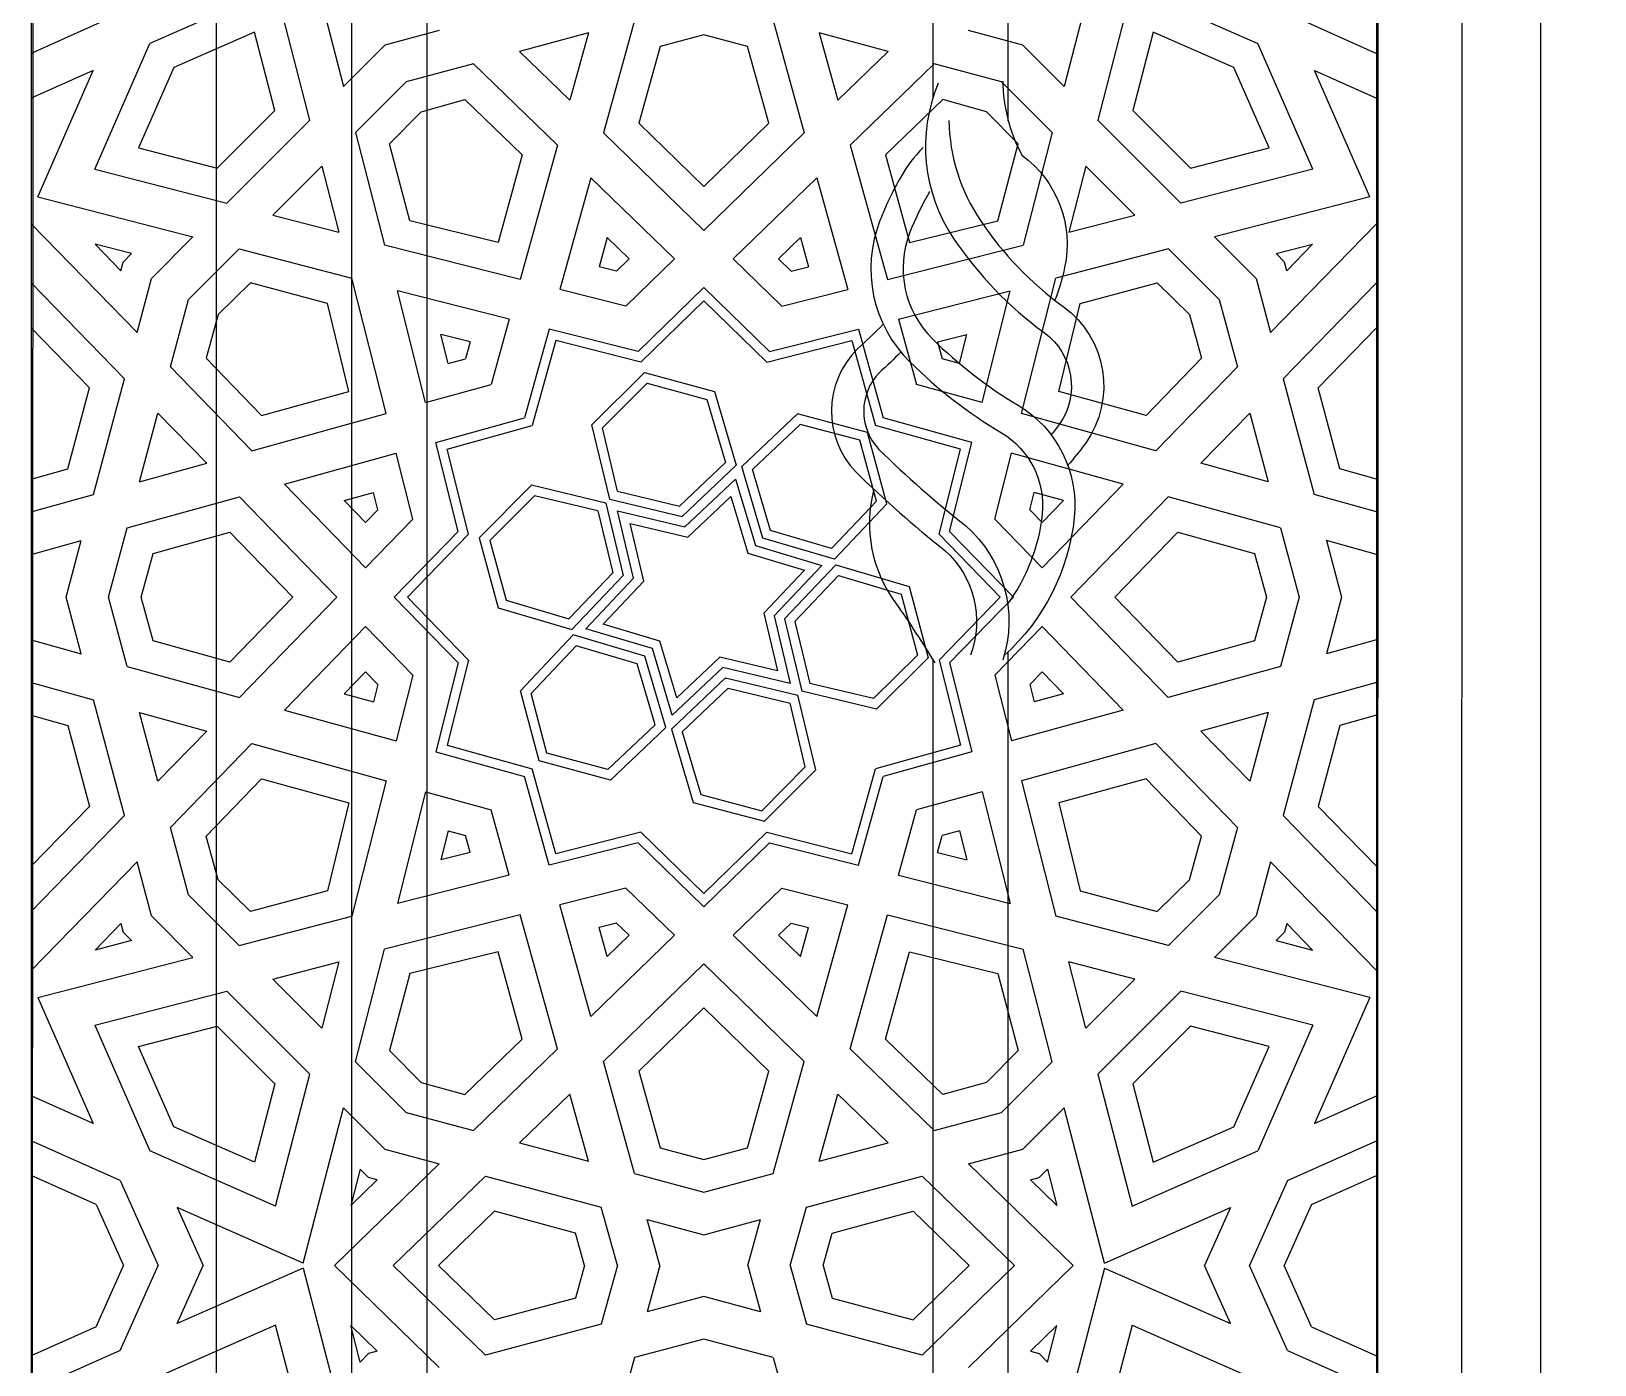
# Model space of a CAD drawing. Header units: inches. Extents: x 13054 to 48691, y 5623 to 20391.
# Drawn here: x 48359.48 to 48368.78, y 18816.8 to 18824.74 of the extents above; entities that cross this region are included whole.
import ezdxf

# ---------------------------------------------------------------- set-up
doc = ezdxf.new("R2010")
doc.units = ezdxf.units.IN
doc.header["$MEASUREMENT"] = 0

msp = doc.modelspace()

# ---------------------------------------------------------------- linework, layer by layer
at = {"transparency": 33554483}
for p, q in [((48359.5098, 18888.5459), (48359.4844, 18793.5329)), ((48361.1023, 18825.3324), (48361.3415, 18824.4087)), ((48365.8666, 18825.3324), (48365.6274, 18824.4087)), ((48367.4844, 18825.3474), (48367.4844, 18817.3938)), ((48367.4844, 18825.3474), (48367.4844, 18817.3938)), ((48360.9379, 18824.9933), (48360.1905, 18824.6645)), ((48361.1411, 18824.2084), (48360.9379, 18824.9933)), ((48366.031, 18824.9933), (48365.8277, 18824.2084)), ((48366.031, 18824.9933), (48366.7784, 18824.6645)), ((48360.0131, 18824.842), (48359.4844, 18824.6058)), ((48366.9558, 18824.842), (48367.4844, 18824.6058)), ((48360.8114, 18824.7325), (48360.333, 18824.5221)), ((48360.9324, 18824.2653), (48360.8114, 18824.7325)), ((48361.9105, 18824.7417), (48361.588, 18824.6553)), ((48362.7983, 18824.7269), (48362.3889, 18824.6172)), ((48362.7983, 18824.7269), (48362.6876, 18824.327)), ((48363.072, 18824.8002), (48362.8871, 18824.133)), ((48363.8969, 18824.8002), (48364.0817, 18824.133)), ((48364.5799, 18824.6172), (48364.1705, 18824.7269)), ((48364.1705, 18824.7269), (48364.2813, 18824.327)), ((48365.3808, 18824.6553), (48365.0584, 18824.7417)), ((48366.1574, 18824.7325), (48366.0364, 18824.2653)), ((48366.6359, 18824.5221), (48366.1574, 18824.7325)), ((48359.8617, 18823.9171), (48360.1905, 18824.6645)), ((48361.588, 18824.6553), (48361.3415, 18824.4087)), ((48363.2243, 18824.6466), (48363.0978, 18824.1901)), ((48363.4844, 18824.7163), (48363.2243, 18824.6466)), ((48363.7446, 18824.6466), (48363.4844, 18824.7163)), ((48363.871, 18824.1901), (48363.7446, 18824.6466)), ((48365.6274, 18824.4087), (48365.3808, 18824.6553)), ((48367.1071, 18823.9171), (48366.7784, 18824.6645)), ((48362.1143, 18824.5436), (48361.7144, 18824.4364)), ((48362.1143, 18824.5436), (48362.6133, 18824.0587)), ((48362.3889, 18824.6172), (48362.6876, 18824.327)), ((48364.5799, 18824.6172), (48364.2813, 18824.327)), ((48364.8545, 18824.5436), (48364.3556, 18824.0587)), ((48365.2545, 18824.4364), (48364.8545, 18824.5436)), ((48359.8527, 18824.5029), (48359.4844, 18824.3384)), ((48359.5227, 18823.7527), (48359.8527, 18824.5029)), ((48360.333, 18824.5221), (48360.1225, 18824.0436)), ((48366.8463, 18824.0436), (48366.6359, 18824.5221)), ((48367.1162, 18824.5029), (48367.4844, 18824.3384)), ((48367.4462, 18823.7527), (48367.1162, 18824.5029)), ((48361.7144, 18824.4364), (48361.4125, 18824.1345)), ((48365.5564, 18824.1345), (48365.2545, 18824.4364)), ((48360.5898, 18823.9226), (48360.9324, 18824.2653)), ((48361.6144, 18824.0668), (48361.8033, 18824.2587)), ((48361.8033, 18824.2587), (48362.0629, 18824.3305)), ((48362.0629, 18824.3305), (48362.4032, 18824.001)), ((48364.906, 18824.3305), (48364.5656, 18824.001)), ((48365.1656, 18824.2587), (48364.906, 18824.3305)), ((48365.3545, 18824.0668), (48365.1656, 18824.2587)), ((48366.0364, 18824.2653), (48366.3791, 18823.9226)), ((48360.6466, 18823.7139), (48361.1411, 18824.2084)), ((48363.0978, 18824.1901), (48363.4844, 18823.8144)), ((48363.4844, 18823.8144), (48363.871, 18824.1901)), ((48366.3222, 18823.7139), (48365.8277, 18824.2084)), ((48361.4125, 18824.1345), (48361.586, 18823.4643)), ((48362.8871, 18824.133), (48363.4844, 18823.5525)), ((48364.0817, 18824.133), (48363.4844, 18823.5525)), ((48365.5564, 18824.1345), (48365.3829, 18823.4643)), ((48360.1225, 18824.0436), (48360.5898, 18823.9226)), ((48361.7367, 18823.6092), (48361.6144, 18824.0668)), ((48362.4032, 18824.001), (48362.2604, 18823.4812)), ((48362.6133, 18824.0587), (48362.3921, 18823.2606)), ((48364.3556, 18824.0587), (48364.5767, 18823.2606)), ((48364.5656, 18824.001), (48364.7085, 18823.4812)), ((48365.2322, 18823.6092), (48365.3545, 18824.0668)), ((48366.3791, 18823.9226), (48366.8463, 18824.0436)), ((48359.8617, 18823.9171), (48360.6466, 18823.7139)), ((48360.9209, 18823.6429), (48361.2121, 18823.9342)), ((48361.2121, 18823.9342), (48361.3139, 18823.5412)), ((48365.7567, 18823.9342), (48365.655, 18823.5412)), ((48366.048, 18823.6429), (48365.7567, 18823.9342)), ((48367.1071, 18823.9171), (48366.3222, 18823.7139)), ((48362.8128, 18823.8648), (48362.6289, 18823.2007)), ((48362.8128, 18823.8648), (48363.3093, 18823.3823)), ((48364.156, 18823.8648), (48363.6596, 18823.3823)), ((48364.156, 18823.8648), (48364.34, 18823.2007)), ((48359.5227, 18823.7527), (48360.4463, 18823.5136)), ((48367.4462, 18823.7527), (48366.5225, 18823.5136)), ((48360.9209, 18823.6429), (48361.3139, 18823.5412)), ((48362.2604, 18823.4812), (48361.7367, 18823.6092)), ((48364.7085, 18823.4812), (48365.2322, 18823.6092)), ((48365.655, 18823.5412), (48366.048, 18823.6429)), ((48359.4844, 18823.5917), (48360.1134, 18822.9446)), ((48360.1998, 18823.267), (48360.4463, 18823.5136)), ((48366.5225, 18823.5136), (48366.7691, 18823.267)), ((48367.4844, 18823.5917), (48366.8555, 18822.9446)), ((48360.0813, 18823.4141), (48359.8643, 18823.4703)), ((48359.8643, 18823.4703), (48360.0175, 18823.3126)), ((48360.4186, 18823.1407), (48360.7206, 18823.4426)), ((48360.7206, 18823.4426), (48361.3908, 18823.2691)), ((48362.3921, 18823.2606), (48361.586, 18823.4643)), ((48362.9092, 18823.5093), (48362.8611, 18823.3357)), ((48362.9092, 18823.5093), (48363.0398, 18823.3823)), ((48364.0597, 18823.5093), (48363.929, 18823.3823)), ((48364.0597, 18823.5093), (48364.1077, 18823.3357)), ((48364.5767, 18823.2606), (48365.3829, 18823.4643)), ((48366.2483, 18823.4426), (48365.5781, 18823.2691)), ((48366.2483, 18823.4426), (48366.5502, 18823.1407)), ((48366.8876, 18823.4141), (48367.1046, 18823.4703)), ((48367.1046, 18823.4703), (48366.9513, 18823.3126)), ((48360.0175, 18823.3126), (48360.0314, 18823.3642)), ((48360.0314, 18823.3642), (48360.0813, 18823.4141)), ((48362.9649, 18823.3095), (48362.8611, 18823.3357)), ((48363.0398, 18823.3823), (48362.9649, 18823.3095)), ((48363.3093, 18823.3823), (48363.0206, 18823.1018)), ((48363.6596, 18823.3823), (48363.9483, 18823.1018)), ((48363.929, 18823.3823), (48364.004, 18823.3095)), ((48364.004, 18823.3095), (48364.1077, 18823.3357)), ((48366.9375, 18823.3642), (48366.8876, 18823.4141)), ((48366.9513, 18823.3126), (48366.9375, 18823.3642)), ((48359.4844, 18823.2414), (48360.0398, 18822.67)), ((48360.1134, 18822.9446), (48360.1998, 18823.267)), ((48360.7883, 18823.2407), (48360.5964, 18823.0518)), ((48361.2459, 18823.1184), (48360.7883, 18823.2407)), ((48361.5945, 18822.4629), (48361.3908, 18823.2691)), ((48365.3744, 18822.4629), (48365.5781, 18823.2691)), ((48365.723, 18823.1184), (48366.1806, 18823.2407)), ((48366.1806, 18823.2407), (48366.3725, 18823.0518)), ((48366.7691, 18823.267), (48366.8555, 18822.9446)), ((48367.4844, 18823.2414), (48366.9291, 18822.67)), ((48360.3115, 18822.7407), (48360.4186, 18823.1407)), ((48361.8298, 18822.5281), (48361.6617, 18823.1933)), ((48362.3269, 18823.0252), (48361.6617, 18823.1933)), ((48363.0206, 18823.1018), (48362.6289, 18823.2007)), ((48363.4844, 18823.2121), (48363.093, 18822.8317)), ((48363.4844, 18823.2121), (48363.8759, 18822.8317)), ((48363.9483, 18823.1018), (48364.34, 18823.2007)), ((48364.6419, 18823.0252), (48365.3071, 18823.1933)), ((48365.139, 18822.5281), (48365.3071, 18823.1933)), ((48366.5502, 18823.1407), (48366.6574, 18822.7407)), ((48360.5964, 18823.0518), (48360.5246, 18822.7922)), ((48361.3738, 18822.5947), (48361.2459, 18823.1184)), ((48363.4844, 18823.1336), (48363.1097, 18822.7693)), ((48363.4844, 18823.1336), (48363.8592, 18822.7693)), ((48365.595, 18822.5947), (48365.723, 18823.1184)), ((48366.3725, 18823.0518), (48366.4443, 18822.7922)), ((48359.8308, 18822.6156), (48359.4844, 18822.972)), ((48362.3269, 18823.0252), (48362.2191, 18822.636)), ((48362.5637, 18822.9654), (48362.4175, 18822.4376)), ((48363.093, 18822.8317), (48362.5637, 18822.9654)), ((48363.8759, 18822.8317), (48364.4052, 18822.9654)), ((48364.4052, 18822.9654), (48364.5514, 18822.4376)), ((48364.6419, 18823.0252), (48364.7498, 18822.636)), ((48367.1381, 18822.6156), (48367.4844, 18822.972)), ((48361.9648, 18822.7604), (48361.9209, 18822.9341)), ((48362.0947, 18822.8902), (48361.9209, 18822.9341)), ((48362.0947, 18822.8902), (48362.0665, 18822.7886)), ((48362.6033, 18822.8973), (48362.4632, 18822.3918)), ((48363.1097, 18822.7693), (48362.6033, 18822.8973)), ((48363.8592, 18822.7693), (48364.3656, 18822.8973)), ((48364.3656, 18822.8973), (48364.5056, 18822.3918)), ((48364.8742, 18822.8902), (48365.0479, 18822.9341)), ((48364.8742, 18822.8902), (48364.9024, 18822.7886)), ((48365.004, 18822.7604), (48365.0479, 18822.9341)), ((48360.5246, 18822.7922), (48360.854, 18822.4518)), ((48361.9648, 18822.7604), (48362.0665, 18822.7886)), ((48365.004, 18822.7604), (48364.9024, 18822.7886)), ((48366.4443, 18822.7922), (48366.1149, 18822.4518)), ((48360.3115, 18822.7407), (48360.7963, 18822.2418)), ((48362.8192, 18822.3963), (48363.1308, 18822.7061)), ((48363.1308, 18822.7061), (48363.5473, 18822.5932)), ((48366.6574, 18822.7407), (48366.1726, 18822.2418)), ((48359.7016, 18822.1334), (48359.8308, 18822.6156)), ((48359.8552, 18821.9811), (48360.0398, 18822.67)), ((48360.854, 18822.4518), (48361.3738, 18822.5947)), ((48361.8298, 18822.5281), (48362.2191, 18822.636)), ((48362.8813, 18822.3786), (48363.1474, 18822.6432)), ((48363.1474, 18822.6432), (48363.5022, 18822.547)), ((48363.5473, 18822.5932), (48363.6776, 18822.1554)), ((48365.139, 18822.5281), (48364.7498, 18822.636)), ((48366.1149, 18822.4518), (48365.595, 18822.5947)), ((48366.9291, 18822.67), (48367.1137, 18821.9811)), ((48367.2673, 18822.1334), (48367.1381, 18822.6156)), ((48363.5022, 18822.547), (48363.6137, 18822.1725)), ((48360.1282, 18822.0567), (48360.2379, 18822.4661)), ((48360.2379, 18822.4661), (48360.5281, 18822.1675)), ((48360.7963, 18822.2418), (48361.5945, 18822.4629)), ((48361.8897, 18822.2914), (48362.4175, 18822.4376)), ((48362.9248, 18821.9537), (48362.8192, 18822.3963)), ((48364.0413, 18822.4608), (48363.7095, 18822.1469)), ((48364.0572, 18822.3983), (48363.7734, 18822.1297)), ((48364.4585, 18822.3503), (48364.0413, 18822.4608)), ((48364.4126, 18822.3042), (48364.0572, 18822.3983)), ((48365.0792, 18822.2914), (48364.5514, 18822.4376)), ((48366.1726, 18822.2418), (48365.3744, 18822.4629)), ((48366.731, 18822.4661), (48366.4408, 18822.1675)), ((48366.731, 18822.4661), (48366.8407, 18822.0567)), ((48361.9578, 18822.2518), (48362.4632, 18822.3918)), ((48362.9715, 18822.0004), (48362.8813, 18822.3786)), ((48364.5108, 18821.942), (48364.4126, 18822.3042)), ((48364.5734, 18821.9262), (48364.4585, 18822.3503)), ((48365.0111, 18822.2518), (48364.5056, 18822.3918)), ((48360.9903, 18822.0422), (48361.6543, 18822.2262)), ((48361.7533, 18821.8345), (48361.6543, 18822.2262)), ((48362.0234, 18821.7621), (48361.8897, 18822.2914)), ((48362.0857, 18821.7454), (48361.9578, 18822.2518)), ((48364.8831, 18821.7454), (48365.0111, 18822.2518)), ((48364.9455, 18821.7621), (48365.0792, 18822.2914)), ((48365.2156, 18821.8345), (48365.3145, 18822.2262)), ((48365.9786, 18822.0422), (48365.3145, 18822.2262)), ((48359.4844, 18822.0732), (48359.7016, 18822.1334)), ((48360.1282, 18822.0567), (48360.5281, 18822.1675)), ((48363.3392, 18821.9127), (48363.6137, 18822.1725)), ((48363.3558, 18821.8509), (48363.6776, 18822.1554)), ((48363.836, 18821.7222), (48363.7095, 18822.1469)), ((48363.8813, 18821.7675), (48363.7734, 18822.1297)), ((48366.8407, 18822.0567), (48366.4408, 18822.1675)), ((48367.4844, 18822.0732), (48367.2673, 18822.1334)), ((48360.9903, 18822.0422), (48361.4727, 18821.5458)), ((48362.4588, 18822.0359), (48362.149, 18821.7243)), ((48362.9014, 18821.9303), (48362.4588, 18822.0359)), ((48363.3723, 18821.789), (48363.6727, 18822.0732)), ((48363.6727, 18822.0732), (48363.7907, 18821.6769)), ((48365.9786, 18822.0422), (48365.4961, 18821.5458)), ((48359.4844, 18821.8784), (48359.8552, 18821.9811)), ((48360.0549, 18821.7831), (48360.7221, 18821.9679)), ((48360.7221, 18821.9679), (48361.3025, 18821.3706)), ((48361.3458, 18821.9458), (48361.5193, 18821.9939)), ((48361.3458, 18821.9458), (48361.4727, 18821.8152)), ((48361.5455, 18821.8901), (48361.5193, 18821.9939)), ((48362.4764, 18821.9738), (48362.2119, 18821.7077)), ((48362.8546, 18821.8835), (48362.4764, 18821.9738)), ((48362.9014, 18821.9303), (48363.0042, 18821.4993)), ((48362.9248, 18821.9537), (48363.3558, 18821.8509)), ((48362.9715, 18822.0004), (48363.3392, 18821.9127)), ((48363.3889, 18821.7271), (48363.6448, 18821.9693)), ((48363.6448, 18821.9693), (48363.7454, 18821.6316)), ((48364.2435, 18821.6596), (48364.5108, 18821.942)), ((48365.4233, 18821.8901), (48365.4495, 18821.9939)), ((48365.6231, 18821.9458), (48365.4495, 18821.9939)), ((48365.6231, 18821.9458), (48365.4961, 18821.8152)), ((48366.2468, 18821.9679), (48365.6663, 18821.3706)), ((48366.914, 18821.7831), (48366.2468, 18821.9679)), ((48367.4844, 18821.8784), (48367.1137, 18821.9811)), ((48361.4727, 18821.8152), (48361.5455, 18821.8901)), ((48362.8546, 18821.8835), (48362.9423, 18821.5159)), ((48362.9701, 18821.8849), (48363.3723, 18821.789)), ((48363.0661, 18821.4827), (48362.9701, 18821.8849)), ((48364.2607, 18821.5957), (48364.5734, 18821.9262)), ((48365.4961, 18821.8152), (48365.4233, 18821.8901)), ((48359.9444, 18821.3706), (48360.0549, 18821.7831)), ((48360.2085, 18821.6308), (48360.665, 18821.7572)), ((48360.665, 18821.7572), (48361.0407, 18821.3706)), ((48361.4727, 18821.5458), (48361.7533, 18821.8345)), ((48361.6429, 18821.3706), (48362.0234, 18821.7621)), ((48361.7215, 18821.3706), (48362.0857, 18821.7454)), ((48363.0462, 18821.8089), (48363.3889, 18821.7271)), ((48363.128, 18821.4661), (48363.0462, 18821.8089)), ((48364.2435, 18821.6596), (48363.8813, 18821.7675)), ((48365.2474, 18821.3706), (48364.8831, 18821.7454)), ((48365.3259, 18821.3706), (48364.9455, 18821.7621)), ((48365.4961, 18821.5458), (48365.2156, 18821.8345)), ((48365.9282, 18821.3706), (48366.3039, 18821.7572)), ((48366.3039, 18821.7572), (48366.7604, 18821.6308)), ((48366.914, 18821.7831), (48367.0245, 18821.3706)), ((48359.4844, 18821.6251), (48359.7819, 18821.7074)), ((48359.6916, 18821.3706), (48359.7819, 18821.7074)), ((48362.149, 18821.7243), (48362.2619, 18821.3078)), ((48362.2119, 18821.7077), (48362.308, 18821.3528)), ((48363.7907, 18821.6769), (48364.187, 18821.5589)), ((48364.2607, 18821.5957), (48363.836, 18821.7222)), ((48367.187, 18821.7074), (48367.2773, 18821.3706)), ((48367.4844, 18821.6251), (48367.187, 18821.7074)), ((48360.1388, 18821.3706), (48360.2085, 18821.6308)), ((48363.7454, 18821.6316), (48364.0831, 18821.531)), ((48364.187, 18821.5589), (48363.9028, 18821.2585)), ((48364.2692, 18821.5638), (48363.9647, 18821.2419)), ((48364.2692, 18821.5638), (48364.7053, 18821.4339)), ((48366.7604, 18821.6308), (48366.8301, 18821.3706)), ((48362.9423, 18821.5159), (48362.6825, 18821.2413)), ((48363.0042, 18821.4993), (48362.6996, 18821.1775)), ((48362.7819, 18821.1824), (48363.0661, 18821.4827)), ((48362.8858, 18821.2102), (48363.128, 18821.4661)), ((48364.0831, 18821.531), (48363.8409, 18821.2751)), ((48364.2863, 18821.4999), (48364.0265, 18821.2254)), ((48364.2863, 18821.4999), (48364.659, 18821.389)), ((48364.659, 18821.389), (48364.755, 18821.0262)), ((48364.7053, 18821.4339), (48364.8178, 18821.0092)), ((48359.7819, 18821.0338), (48359.6916, 18821.3706)), ((48360.0549, 18820.9582), (48359.9444, 18821.3706)), ((48360.2085, 18821.1105), (48360.1388, 18821.3706)), ((48361.0407, 18821.3706), (48360.665, 18820.984)), ((48360.7221, 18820.7733), (48361.3025, 18821.3706)), ((48361.6429, 18821.3706), (48362.0234, 18820.9791)), ((48361.7215, 18821.3706), (48362.0857, 18820.9958)), ((48362.2619, 18821.3078), (48362.6996, 18821.1775)), ((48362.308, 18821.3528), (48362.6825, 18821.2413)), ((48365.2474, 18821.3706), (48364.8831, 18820.9958)), ((48365.3259, 18821.3706), (48364.9455, 18820.9791)), ((48366.2468, 18820.7733), (48365.6663, 18821.3706)), ((48366.3039, 18820.984), (48365.9282, 18821.3706)), ((48366.8301, 18821.3706), (48366.7604, 18821.1105)), ((48367.0245, 18821.3706), (48366.914, 18820.9582)), ((48367.2773, 18821.3706), (48367.187, 18821.0338)), ((48360.9903, 18820.699), (48361.4727, 18821.1955)), ((48361.4727, 18821.1955), (48361.7533, 18820.9068)), ((48363.2235, 18821.1097), (48362.8858, 18821.2102)), ((48363.8409, 18821.2751), (48363.9227, 18820.9324)), ((48363.9028, 18821.2585), (48363.9988, 18820.8563)), ((48363.9647, 18821.2419), (48364.0675, 18820.8109)), ((48364.0265, 18821.2254), (48364.1143, 18820.8577)), ((48365.4961, 18821.1955), (48365.2156, 18820.9068)), ((48365.9786, 18820.699), (48365.4961, 18821.1955)), ((48359.4844, 18821.1162), (48359.7819, 18821.0338)), ((48360.665, 18820.984), (48360.2085, 18821.1105)), ((48362.3943, 18820.8137), (48362.7082, 18821.1455)), ((48363.1329, 18821.0191), (48362.7082, 18821.1455)), ((48363.1782, 18821.0644), (48362.7819, 18821.1824)), ((48363.324, 18820.772), (48363.2235, 18821.1097)), ((48366.7604, 18821.1105), (48366.3039, 18820.984)), ((48367.4844, 18821.1162), (48367.187, 18821.0338)), ((48362.4567, 18820.7978), (48362.7253, 18821.0816)), ((48363.0876, 18820.9738), (48362.7253, 18821.0816)), ((48363.2593, 18820.5944), (48363.1329, 18821.0191)), ((48363.2962, 18820.668), (48363.1782, 18821.0644)), ((48363.58, 18821.0141), (48363.324, 18820.772)), ((48363.9227, 18820.9324), (48363.58, 18821.0141)), ((48364.755, 18821.0262), (48364.4943, 18820.767)), ((48364.8178, 18821.0092), (48364.5118, 18820.7049)), ((48360.0549, 18820.9582), (48360.7221, 18820.7733)), ((48361.3458, 18820.7954), (48361.4727, 18820.926)), ((48361.4727, 18820.926), (48361.5455, 18820.8511)), ((48361.7533, 18820.9068), (48361.6543, 18820.5151)), ((48362.0234, 18820.9791), (48361.8897, 18820.4499)), ((48362.0857, 18820.9958), (48361.9578, 18820.4895)), ((48363.1954, 18820.6115), (48363.0876, 18820.9738)), ((48363.5965, 18820.9523), (48363.2962, 18820.668)), ((48363.9988, 18820.8563), (48363.5965, 18820.9523)), ((48364.8831, 18820.9958), (48365.0111, 18820.4895)), ((48364.9455, 18820.9791), (48365.0792, 18820.4499)), ((48365.2156, 18820.9068), (48365.3145, 18820.5151)), ((48365.4961, 18820.926), (48365.4233, 18820.8511)), ((48365.6231, 18820.7954), (48365.4961, 18820.926)), ((48366.914, 18820.9582), (48366.2468, 18820.7733)), ((48359.4844, 18820.8629), (48359.8552, 18820.7602)), ((48361.5455, 18820.8511), (48361.5193, 18820.7473)), ((48362.5047, 18820.3966), (48362.3943, 18820.8137)), ((48363.2913, 18820.5858), (48363.6131, 18820.8904)), ((48363.3551, 18820.5687), (48363.6297, 18820.8285)), ((48363.6131, 18820.8904), (48364.0441, 18820.7876)), ((48363.6297, 18820.8285), (48363.9974, 18820.7408)), ((48364.4943, 18820.767), (48364.1143, 18820.8577)), ((48365.4233, 18820.8511), (48365.4495, 18820.7473)), ((48367.4844, 18820.8629), (48367.1137, 18820.7602)), ((48360.0398, 18820.0713), (48359.8552, 18820.7602)), ((48361.3458, 18820.7954), (48361.5193, 18820.7473)), ((48362.5509, 18820.4425), (48362.4567, 18820.7978)), ((48364.088, 18820.3607), (48363.9974, 18820.7408)), ((48364.1501, 18820.3433), (48364.0441, 18820.7876)), ((48364.5118, 18820.7049), (48364.0675, 18820.8109)), ((48365.6231, 18820.7954), (48365.4495, 18820.7473)), ((48367.1137, 18820.7602), (48366.9291, 18820.0713)), ((48359.4844, 18820.668), (48359.7016, 18820.6078)), ((48360.2379, 18820.2751), (48360.1282, 18820.6845)), ((48360.1282, 18820.6845), (48360.5281, 18820.5737)), ((48360.9903, 18820.699), (48361.6543, 18820.5151)), ((48365.9786, 18820.699), (48365.3145, 18820.5151)), ((48366.8407, 18820.6845), (48366.4408, 18820.5737)), ((48366.8407, 18820.6845), (48366.731, 18820.2751)), ((48367.4844, 18820.668), (48367.2673, 18820.6078)), ((48359.7016, 18820.6078), (48359.8308, 18820.1257)), ((48360.2379, 18820.2751), (48360.5281, 18820.5737)), ((48363.1954, 18820.6115), (48362.913, 18820.3443)), ((48363.2593, 18820.5944), (48362.9288, 18820.2816)), ((48363.2913, 18820.5858), (48363.4211, 18820.1497)), ((48363.3551, 18820.5687), (48363.4661, 18820.1961)), ((48366.731, 18820.2751), (48366.4408, 18820.5737)), ((48367.2673, 18820.6078), (48367.1381, 18820.1257)), ((48360.3115, 18820.0005), (48360.7963, 18820.4994)), ((48360.7963, 18820.4994), (48361.5945, 18820.2783)), ((48361.8897, 18820.4499), (48362.4175, 18820.3037)), ((48361.9578, 18820.4895), (48362.4632, 18820.3494)), ((48362.913, 18820.3443), (48362.5509, 18820.4425)), ((48365.0111, 18820.4895), (48364.5056, 18820.3494)), ((48365.0792, 18820.4499), (48364.5514, 18820.3037)), ((48366.1726, 18820.4994), (48365.3744, 18820.2783)), ((48366.6574, 18820.0005), (48366.1726, 18820.4994)), ((48362.6033, 18819.844), (48362.4632, 18820.3494)), ((48362.9288, 18820.2816), (48362.5047, 18820.3966)), ((48363.8289, 18820.1), (48364.088, 18820.3607)), ((48364.3656, 18819.844), (48364.5056, 18820.3494)), ((48360.5246, 18819.9491), (48360.854, 18820.2894)), ((48360.854, 18820.2894), (48361.3738, 18820.1466)), ((48361.5945, 18820.2783), (48361.3908, 18819.4722)), ((48362.5637, 18819.7758), (48362.4175, 18820.3037)), ((48363.8459, 18820.0372), (48364.1501, 18820.3433)), ((48364.4052, 18819.7758), (48364.5514, 18820.3037)), ((48365.3744, 18820.2783), (48365.5781, 18819.4722)), ((48366.1149, 18820.2894), (48365.595, 18820.1466)), ((48366.4443, 18819.9491), (48366.1149, 18820.2894)), ((48361.8298, 18820.2131), (48361.6617, 18819.5479)), ((48361.8298, 18820.2131), (48362.2191, 18820.1053)), ((48363.4661, 18820.1961), (48363.8289, 18820.1)), ((48365.139, 18820.2131), (48364.7498, 18820.1053)), ((48365.139, 18820.2131), (48365.3071, 18819.5479)), ((48359.8308, 18820.1257), (48359.4844, 18819.7693)), ((48359.4844, 18819.4998), (48360.0398, 18820.0713)), ((48361.3738, 18820.1466), (48361.2459, 18819.6229)), ((48362.3269, 18819.716), (48362.2191, 18820.1053)), ((48363.4211, 18820.1497), (48363.8459, 18820.0372)), ((48364.6419, 18819.716), (48364.7498, 18820.1053)), ((48365.595, 18820.1466), (48365.723, 18819.6229)), ((48367.4844, 18819.4998), (48366.9291, 18820.0713)), ((48367.1381, 18820.1257), (48367.4844, 18819.7693)), ((48360.4186, 18819.6006), (48360.3115, 18820.0005)), ((48361.9648, 18819.9809), (48361.9209, 18819.8071)), ((48361.9648, 18819.9809), (48362.0665, 18819.9527)), ((48365.004, 18819.9809), (48364.9024, 18819.9527)), ((48365.004, 18819.9809), (48365.0479, 18819.8071)), ((48366.6574, 18820.0005), (48366.5502, 18819.6006)), ((48360.5964, 18819.6895), (48360.5246, 18819.9491)), ((48362.0947, 18819.851), (48362.0665, 18819.9527)), ((48363.093, 18819.9096), (48362.5637, 18819.7758)), ((48363.1097, 18819.9719), (48362.6033, 18819.844)), ((48363.4844, 18819.5291), (48363.093, 18819.9096)), ((48363.4844, 18819.6077), (48363.1097, 18819.9719)), ((48363.4844, 18819.6077), (48363.8592, 18819.9719)), ((48363.4844, 18819.5291), (48363.8759, 18819.9096)), ((48363.8592, 18819.9719), (48364.3656, 18819.844)), ((48363.8759, 18819.9096), (48364.4052, 18819.7758)), ((48364.8742, 18819.851), (48364.9024, 18819.9527)), ((48366.3725, 18819.6895), (48366.4443, 18819.9491)), ((48359.4844, 18819.1495), (48360.1134, 18819.7967)), ((48360.1998, 18819.4742), (48360.1134, 18819.7967)), ((48362.0947, 18819.851), (48361.9209, 18819.8071)), ((48364.8742, 18819.851), (48365.0479, 18819.8071)), ((48366.8555, 18819.7967), (48366.7691, 18819.4742)), ((48367.4844, 18819.1495), (48366.8555, 18819.7967)), ((48362.3269, 18819.716), (48361.6617, 18819.5479)), ((48364.6419, 18819.716), (48365.3071, 18819.5479)), ((48360.7883, 18819.5005), (48360.5964, 18819.6895)), ((48361.2459, 18819.6229), (48360.7883, 18819.5005)), ((48363.0206, 18819.6395), (48362.6289, 18819.5405)), ((48363.3093, 18819.3589), (48363.0206, 18819.6395)), ((48363.6596, 18819.3589), (48363.9483, 18819.6395)), ((48363.9483, 18819.6395), (48364.34, 18819.5405)), ((48365.723, 18819.6229), (48366.1806, 18819.5005)), ((48366.1806, 18819.5005), (48366.3725, 18819.6895)), ((48360.7206, 18819.2986), (48360.4186, 18819.6006)), ((48362.8128, 18818.8765), (48362.6289, 18819.5405)), ((48364.156, 18818.8765), (48364.34, 18819.5405)), ((48366.5502, 18819.6006), (48366.2483, 18819.2986)), ((48359.8643, 18819.2709), (48360.0175, 18819.4286)), ((48360.0175, 18819.4286), (48360.0314, 18819.377)), ((48360.4463, 18819.2276), (48360.1998, 18819.4742)), ((48360.7206, 18819.2986), (48361.3908, 18819.4722)), ((48362.3921, 18819.4807), (48361.586, 18819.277)), ((48362.6133, 18818.6825), (48362.3921, 18819.4807)), ((48362.9649, 18819.4317), (48362.8611, 18819.4055)), ((48363.0398, 18819.3589), (48362.9649, 18819.4317)), ((48363.929, 18819.3589), (48364.004, 18819.4317)), ((48364.004, 18819.4317), (48364.1077, 18819.4055)), ((48364.3556, 18818.6825), (48364.5767, 18819.4807)), ((48364.5767, 18819.4807), (48365.3829, 18819.277)), ((48366.2483, 18819.2986), (48365.5781, 18819.4722)), ((48366.7691, 18819.4742), (48366.5225, 18819.2276)), ((48366.9513, 18819.4286), (48366.9375, 18819.377)), ((48367.1046, 18819.2709), (48366.9513, 18819.4286)), ((48360.0813, 18819.3271), (48359.8643, 18819.2709)), ((48360.0314, 18819.377), (48360.0813, 18819.3271)), ((48362.8128, 18818.8765), (48363.3093, 18819.3589)), ((48362.9092, 18819.232), (48362.8611, 18819.4055)), ((48362.9092, 18819.232), (48363.0398, 18819.3589)), ((48364.156, 18818.8765), (48363.6596, 18819.3589)), ((48364.0597, 18819.232), (48363.929, 18819.3589)), ((48364.0597, 18819.232), (48364.1077, 18819.4055)), ((48366.9375, 18819.377), (48366.8876, 18819.3271)), ((48366.8876, 18819.3271), (48367.1046, 18819.2709)), ((48361.4125, 18818.6068), (48361.586, 18819.277)), ((48362.2604, 18819.26), (48361.7367, 18819.1321)), ((48362.4032, 18818.7402), (48362.2604, 18819.26)), ((48364.5656, 18818.7402), (48364.7085, 18819.26)), ((48364.7085, 18819.26), (48365.2322, 18819.1321)), ((48365.5564, 18818.6068), (48365.3829, 18819.277)), ((48359.5227, 18818.9885), (48360.4463, 18819.2276)), ((48360.9209, 18819.0983), (48361.3139, 18819.2001)), ((48361.3139, 18819.2001), (48361.2121, 18818.8071)), ((48362.8871, 18818.6083), (48363.4844, 18819.1887)), ((48364.0817, 18818.6083), (48363.4844, 18819.1887)), ((48365.7567, 18818.8071), (48365.655, 18819.2001)), ((48366.048, 18819.0983), (48365.655, 18819.2001)), ((48367.4462, 18818.9885), (48366.5225, 18819.2276)), ((48361.2121, 18818.8071), (48360.9209, 18819.0983)), ((48361.7367, 18819.1321), (48361.6144, 18818.6745)), ((48365.2322, 18819.1321), (48365.3545, 18818.6745)), ((48366.048, 18819.0983), (48365.7567, 18818.8071)), ((48359.5227, 18818.9885), (48359.8527, 18818.2383)), ((48359.8617, 18818.8241), (48360.6466, 18819.0273)), ((48361.1411, 18818.5328), (48360.6466, 18819.0273)), ((48366.3222, 18819.0273), (48365.8277, 18818.5328)), ((48367.1071, 18818.8241), (48366.3222, 18819.0273)), ((48367.4462, 18818.9885), (48367.1162, 18818.2383)), ((48363.4844, 18818.9268), (48363.0978, 18818.5511)), ((48363.871, 18818.5511), (48363.4844, 18818.9268)), ((48359.8617, 18818.8241), (48360.1905, 18818.0767)), ((48360.1225, 18818.6976), (48360.5898, 18818.8186)), ((48360.5898, 18818.8186), (48360.9324, 18818.476)), ((48366.3791, 18818.8186), (48366.0364, 18818.476)), ((48366.8463, 18818.6976), (48366.3791, 18818.8186)), ((48367.1071, 18818.8241), (48366.7784, 18818.0767)), ((48360.333, 18818.2192), (48360.1225, 18818.6976)), ((48362.0629, 18818.4108), (48362.4032, 18818.7402)), ((48362.1143, 18818.1977), (48362.6133, 18818.6825)), ((48364.8545, 18818.1977), (48364.3556, 18818.6825)), ((48364.906, 18818.4108), (48364.5656, 18818.7402)), ((48366.6359, 18818.2192), (48366.8463, 18818.6976)), ((48361.4125, 18818.6068), (48361.7144, 18818.3048)), ((48361.6144, 18818.6745), (48361.8033, 18818.4825)), ((48363.072, 18817.9411), (48362.8871, 18818.6083)), ((48363.8969, 18817.9411), (48364.0817, 18818.6083)), ((48365.3545, 18818.6745), (48365.1656, 18818.4825)), ((48365.2545, 18818.3048), (48365.5564, 18818.6068)), ((48360.9379, 18817.7479), (48361.1411, 18818.5328)), ((48363.0978, 18818.5511), (48363.2243, 18818.0947)), ((48363.7446, 18818.0947), (48363.871, 18818.5511)), ((48365.8277, 18818.5328), (48366.031, 18817.7479)), ((48359.8527, 18818.2383), (48359.4844, 18818.4029)), ((48360.9324, 18818.476), (48360.8114, 18818.0087)), ((48361.8033, 18818.4825), (48362.0629, 18818.4108)), ((48362.3889, 18818.1241), (48362.6876, 18818.4143)), ((48362.7983, 18818.0144), (48362.6876, 18818.4143)), ((48364.1705, 18818.0144), (48364.2813, 18818.4143)), ((48364.5799, 18818.1241), (48364.2813, 18818.4143)), ((48365.1656, 18818.4825), (48364.906, 18818.4108)), ((48366.0364, 18818.476), (48366.1574, 18818.0087)), ((48367.1162, 18818.2383), (48367.4844, 18818.4029)), ((48361.1023, 18817.4089), (48361.3415, 18818.3325)), ((48361.3415, 18818.3325), (48361.588, 18818.0859)), ((48361.7144, 18818.3048), (48362.1143, 18818.1977)), ((48364.8545, 18818.1977), (48365.2545, 18818.3048)), ((48365.3808, 18818.0859), (48365.6274, 18818.3325)), ((48365.8666, 18817.4089), (48365.6274, 18818.3325)), ((48360.8114, 18818.0087), (48360.333, 18818.2192)), ((48366.1574, 18818.0087), (48366.6359, 18818.2192)), ((48360.0131, 18817.8993), (48359.4844, 18818.1355)), ((48362.3889, 18818.1241), (48362.7983, 18818.0144)), ((48364.1705, 18818.0144), (48364.5799, 18818.1241)), ((48366.9558, 18817.8993), (48367.4844, 18818.1355)), ((48360.9379, 18817.7479), (48360.1905, 18818.0767)), ((48361.588, 18818.0859), (48361.9105, 18817.9995)), ((48363.2243, 18818.0947), (48363.4844, 18818.025)), ((48363.4844, 18818.025), (48363.7446, 18818.0947)), ((48365.0584, 18817.9995), (48365.3808, 18818.0859)), ((48366.031, 18817.7479), (48366.7784, 18818.0767)), ((48361.2872, 18817.3938), (48361.9105, 18817.9995)), ((48361.4409, 18817.9675), (48361.3847, 18817.7505)), ((48361.4908, 18817.9176), (48361.4409, 18817.9675)), ((48363.072, 18817.9411), (48363.4844, 18817.8305)), ((48363.4844, 18817.8305), (48363.8969, 18817.9411)), ((48365.6817, 18817.3938), (48365.0584, 18817.9995)), ((48365.4781, 18817.9176), (48365.5279, 18817.9675)), ((48365.5279, 18817.9675), (48365.5841, 18817.7505)), ((48359.8709, 18817.7571), (48359.4844, 18817.9298)), ((48360.0131, 18817.8993), (48360.2389, 18817.3938)), ((48361.3847, 18817.7505), (48361.5424, 18817.9037)), ((48361.5424, 18817.9037), (48361.4908, 18817.9176)), ((48361.6375, 18817.3938), (48362.1851, 18817.926)), ((48362.1851, 18817.926), (48362.874, 18817.7414)), ((48364.0949, 18817.7414), (48364.7838, 18817.926)), ((48365.3314, 18817.3938), (48364.7838, 18817.926)), ((48365.4264, 18817.9037), (48365.4781, 18817.9176)), ((48365.5841, 18817.7505), (48365.4264, 18817.9037)), ((48366.9558, 18817.8993), (48366.7299, 18817.3938)), ((48367.098, 18817.7571), (48367.4844, 18817.9298)), ((48359.8709, 18817.7571), (48360.0332, 18817.3938)), ((48367.098, 18817.7571), (48366.9356, 18817.3938)), ((48360.3521, 18817.7389), (48360.5063, 18817.3938)), ((48361.1023, 18817.4089), (48360.3521, 18817.7389)), ((48362.2395, 18817.717), (48361.9069, 18817.3938)), ((48362.7217, 18817.5878), (48362.2395, 18817.717)), ((48362.9703, 18817.3938), (48362.874, 18817.7414)), ((48363.1476, 18817.6681), (48363.4844, 18817.5778)), ((48363.2236, 18817.3938), (48363.1476, 18817.6681)), ((48363.4844, 18817.5778), (48363.8213, 18817.6681)), ((48363.7453, 18817.3938), (48363.8213, 18817.6681)), ((48363.9986, 18817.3938), (48364.0949, 18817.7414)), ((48364.2472, 18817.5878), (48364.7294, 18817.717)), ((48364.7294, 18817.717), (48365.0619, 18817.3938)), ((48365.8666, 18817.4089), (48366.6167, 18817.7389)), ((48366.6167, 18817.7389), (48366.4625, 18817.3938)), ((48362.7754, 18817.3938), (48362.7217, 18817.5878)), ((48364.1935, 18817.3938), (48364.2472, 18817.5878)), ((48359.8709, 18817.0305), (48360.0332, 18817.3938)), ((48360.0131, 18816.8883), (48360.2389, 18817.3938)), ((48360.3521, 18817.0487), (48360.5063, 18817.3938)), ((48361.1023, 18817.3787), (48360.3521, 18817.0487)), ((48361.1023, 18817.3787), (48361.3415, 18816.4551)), ((48361.2872, 18817.3938), (48361.9105, 18816.7881)), ((48361.6375, 18817.3938), (48362.1851, 18816.8616)), ((48362.2395, 18817.0706), (48361.9069, 18817.3938)), ((48362.7754, 18817.3938), (48362.7217, 18817.1998)), ((48362.9703, 18817.3938), (48362.874, 18817.0462)), ((48363.2236, 18817.3938), (48363.1476, 18817.1196)), ((48363.7453, 18817.3938), (48363.8213, 18817.1196)), ((48363.9986, 18817.3938), (48364.0949, 18817.0462)), ((48364.1935, 18817.3938), (48364.2472, 18817.1998)), ((48364.7294, 18817.0706), (48365.0619, 18817.3938)), ((48365.3314, 18817.3938), (48364.7838, 18816.8616)), ((48365.6817, 18817.3938), (48365.0584, 18816.7881)), ((48365.8666, 18817.3787), (48365.6274, 18816.4551)), ((48365.8666, 18817.3787), (48366.6167, 18817.0487)), ((48366.6167, 18817.0487), (48366.4625, 18817.3938)), ((48366.9558, 18816.8883), (48366.7299, 18817.3938)), ((48367.098, 18817.0305), (48366.9356, 18817.3938)), ((48367.4844, 18817.3938), (48367.4844, 18809.4402)), ((48367.4844, 18817.3938), (48367.4844, 18809.4402)), ((48362.7217, 18817.1998), (48362.2395, 18817.0706)), ((48363.4844, 18817.2098), (48363.1476, 18817.1196)), ((48363.8213, 18817.1196), (48363.4844, 18817.2098)), ((48364.2472, 18817.1998), (48364.7294, 18817.0706)), ((48359.8709, 18817.0305), (48359.4844, 18816.8578)), ((48360.9379, 18817.0397), (48360.1905, 18816.7109)), ((48361.1411, 18816.2548), (48360.9379, 18817.0397)), ((48361.4409, 18816.8201), (48361.3847, 18817.0371)), ((48361.3847, 18817.0371), (48361.5424, 18816.8839)), ((48362.874, 18817.0462), (48362.1851, 18816.8616)), ((48364.7838, 18816.8616), (48364.0949, 18817.0462)), ((48365.5841, 18817.0371), (48365.4264, 18816.8839)), ((48365.5279, 18816.8201), (48365.5841, 18817.0371)), ((48366.031, 18817.0397), (48365.8277, 18816.2548)), ((48366.031, 18817.0397), (48366.7784, 18816.7109)), ((48367.098, 18817.0305), (48367.4844, 18816.8578)), ((48363.4844, 18816.9571), (48363.072, 18816.8465)), ((48363.8969, 18816.8465), (48363.4844, 18816.9571)), ((48360.0131, 18816.8883), (48359.4844, 18816.6521)), ((48361.4908, 18816.87), (48361.4409, 18816.8201)), ((48361.5424, 18816.8839), (48361.4908, 18816.87)), ((48363.072, 18816.8465), (48362.8871, 18816.1793)), ((48363.8969, 18816.8465), (48364.0817, 18816.1793)), ((48365.4264, 18816.8839), (48365.4781, 18816.87)), ((48365.4781, 18816.87), (48365.5279, 18816.8201)), ((48366.9558, 18816.8883), (48367.4844, 18816.6521))]:
    msp.add_line(p, q, dxfattribs=at)
at = {"ltscale": 5}
for p, q in [((48360.5861, 18803.129), (48360.5861, 18841.5381)), ((48368.4629, 18809.3362), (48368.4629, 18835.1579)), ((48364.8474, 18824.3439), (48364.8474, 18834.8608)), ((48365.2953, 18824.203), (48365.2953, 18834.8899)), ((48361.3918, 18809.3362), (48361.3918, 18834.7081)), ((48361.8397, 18809.3362), (48361.8397, 18834.7207)), ((48365.2953, 18809.3362), (48365.2953, 18821.0459)), ((48364.8474, 18809.3362), (48364.8474, 18820.9962))]:
    msp.add_line(p, q, dxfattribs=at)
at = {"transparency": 33554483}
for points in [[(48359.5098, 18888.5459), (48359.4844, 18881.023), (48359.4844, 18873.0693), (48359.4844, 18865.1157), (48359.4844, 18857.162), (48359.4844, 18849.2084), (48359.4844, 18841.2547), (48359.4844, 18833.3011), (48359.4844, 18825.3474), (48359.4844, 18817.3938), (48359.4844, 18809.4402), (48359.4844, 18801.4865), (48359.4844, 18793.5329)], [(48443.3857, 18880.5236), (48367.5076, 18880.5438), (48367.4844, 18793.5307)], [(48445.9236, 18793.5099), (48445.9466, 18880.0229), (48368.0075, 18880.0436), (48367.9844, 18793.5306)]]:
    msp.add_lwpolyline(points, dxfattribs=at)
at = {"color": 251, "ltscale": 5}
for points in [[(48365.262, 18824.4407, 0.121089), (48365.3763, 18824.0003, -0.29598), (48365.6303, 18823.3324, -0.037965), (48365.5724, 18823.1368)], [(48364.8781, 18824.428, 0.252549), (48364.97, 18823.5039, 0.087636), (48365.509, 18822.9443, -0.41188), (48365.5973, 18822.3973, -0.013567), (48365.5505, 18822.3356)], [(48364.942, 18824.2053, 0.144246), (48365.1293, 18823.611, 0.087636), (48365.622, 18823.0995, -0.41188), (48365.7534, 18822.2856, -0.025835), (48365.6492, 18822.1548)], [(48364.7887, 18824.0449, 0.069152), (48364.6554, 18823.8697, 0.035844), (48364.5317, 18823.6113, 0.300176), (48364.7096, 18822.77, 0.060072), (48365.2552, 18822.3472, -0.291676), (48365.4967, 18821.8648, -0.132658), (48365.2914, 18821.3314)], [(48364.8276, 18823.7842, -0.003011), (48364.8222, 18823.7747, 0.035844), (48364.7103, 18823.541, 0.300176), (48364.8445, 18822.9066, 0.060072), (48365.3538, 18822.5119, -0.291676), (48365.6876, 18821.845, -0.185041), (48365.2705, 18821.0229)], [(48364.5514, 18822.9938, -0.010587), (48364.3969, 18822.8461, 0.410219), (48364.3895, 18822.1141, 0.026852), (48364.9179, 18821.649, -0.310458), (48365.0698, 18821.0264)], [(48364.6566, 18822.8278, -0.008341), (48364.5298, 18822.7075, 0.405153), (48364.526, 18822.2492, 0.026953), (48365.0411, 18821.7963, -0.298845), (48365.262, 18820.9947)], [(48364.4953, 18822.0127, 0.228922), (48364.6291, 18821.3313, -0.016118), (48364.8576, 18820.9792)]]:
    msp.add_lwpolyline(points, format="xyb", dxfattribs=at)

doc.saveas('drawing.dxf')
